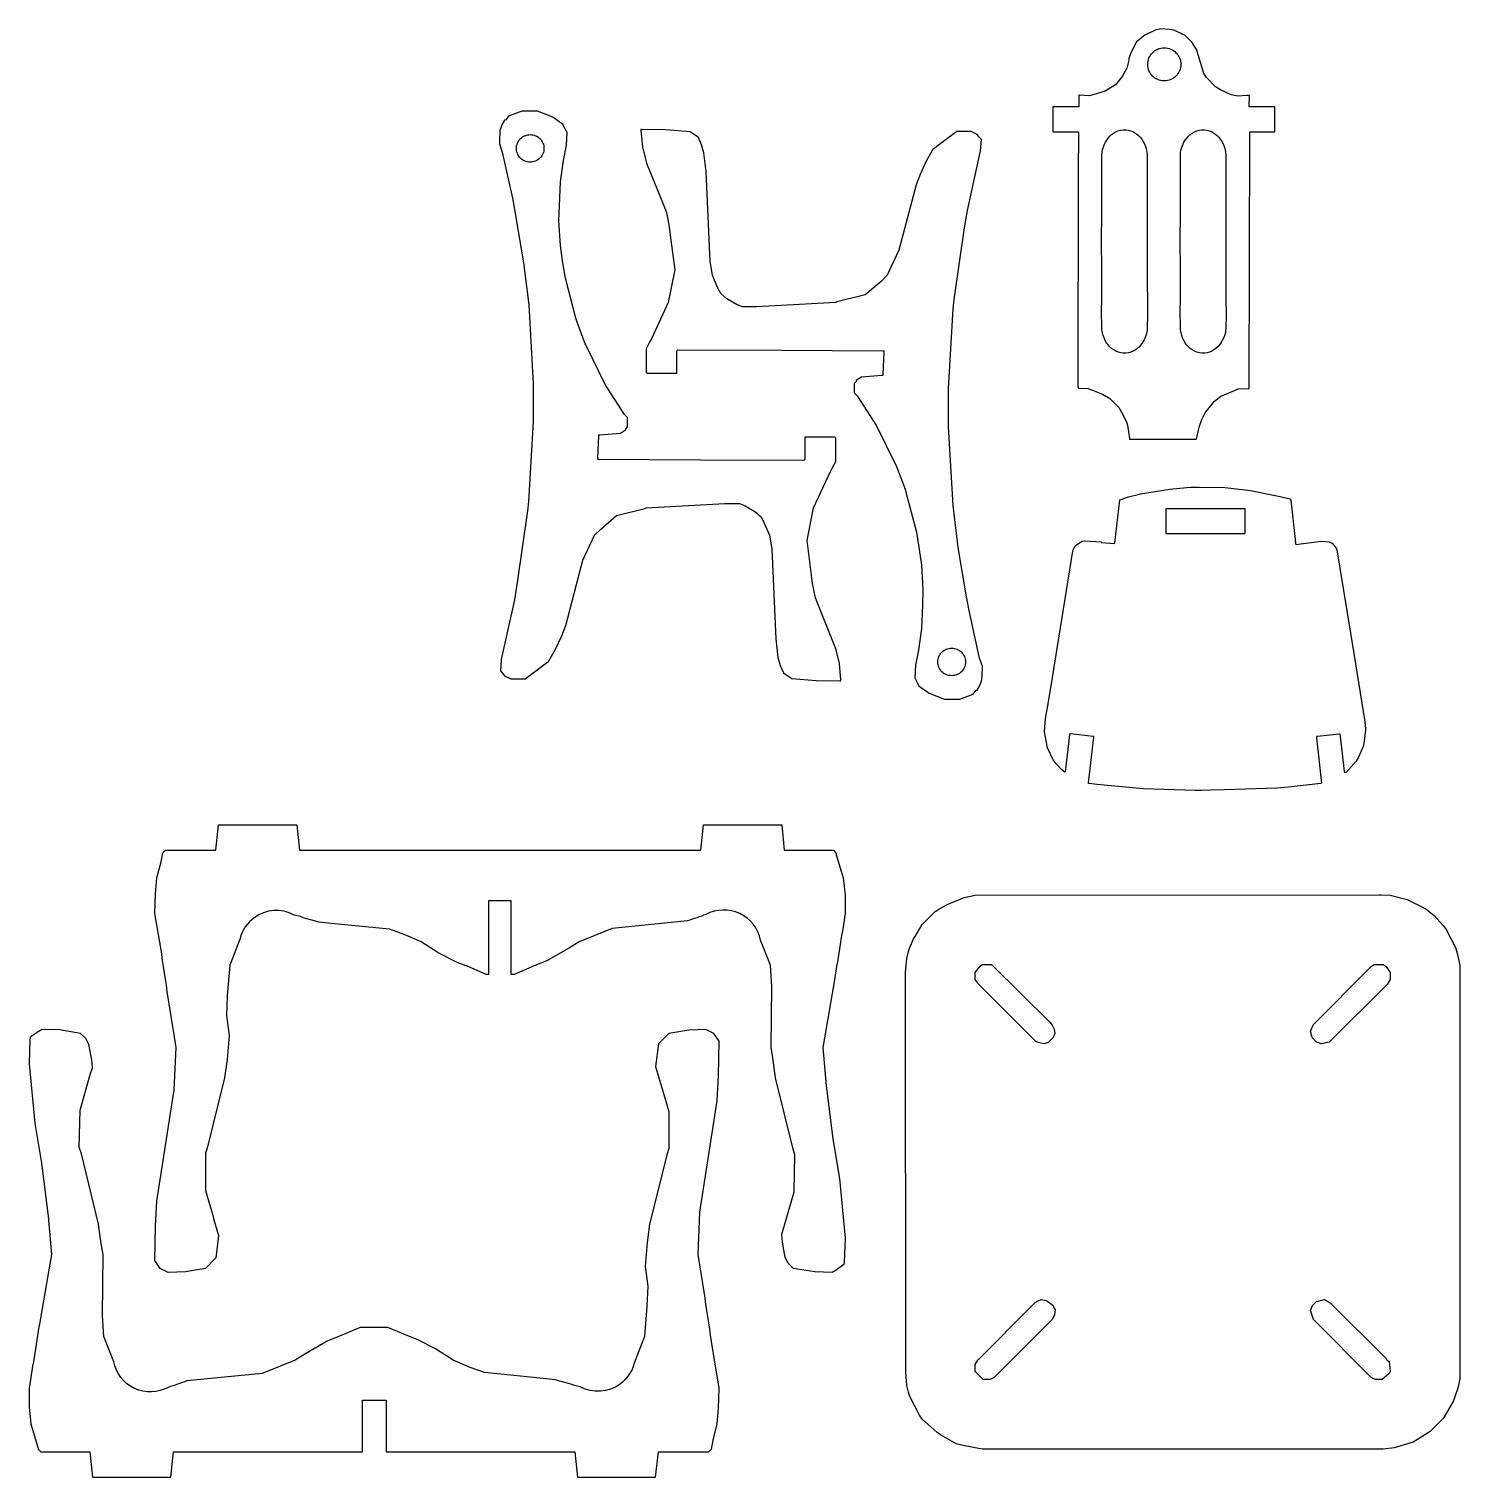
# Model space of a CAD drawing. Extents: x -224 to -43, y -3 to 181.
import ezdxf

# ---------------------------------------------------------------- set-up
doc = ezdxf.new("R2010")
doc.units = 0
doc.layers.add('Layer_1', color=1, linetype='CONTINUOUS')
doc.layers.add('Nível_Padrão', color=1, linetype='CONTINUOUS')

msp = doc.modelspace()

# ---------------------------------------------------------------- linework, layer by layer
at = {"layer": 'Layer_1'}
for points in [[(-82.18, 176.24), (-82.17, 176.45), (-82.14, 176.66), (-82.09, 176.86), (-82.02, 177.05), (-81.93, 177.24), (-81.82, 177.41), (-81.7, 177.57), (-81.57, 177.72), (-81.42, 177.86), (-81.26, 177.98), (-81.08, 178.08), (-80.9, 178.17), (-80.71, 178.24), (-80.5, 178.29), (-80.3, 178.33), (-80.08, 178.34), (-79.87, 178.33), (-79.66, 178.29), (-79.46, 178.24), (-79.26, 178.17), (-79.08, 178.08), (-78.91, 177.98), (-78.75, 177.86), (-78.6, 177.72), (-78.46, 177.57), (-78.34, 177.41), (-78.23, 177.24), (-78.15, 177.05), (-78.08, 176.86), (-78.02, 176.66), (-77.99, 176.45), (-77.98, 176.24), (-77.99, 176.02), (-78.02, 175.81), (-78.08, 175.61), (-78.15, 175.42), (-78.23, 175.24), (-78.34, 175.06), (-78.46, 174.9), (-78.6, 174.75), (-78.75, 174.62), (-78.91, 174.5), (-79.08, 174.39), (-79.26, 174.3), (-79.46, 174.23), (-79.66, 174.18), (-79.87, 174.15), (-80.08, 174.14), (-80.3, 174.15), (-80.5, 174.18), (-80.71, 174.23), (-80.9, 174.3), (-81.08, 174.39), (-81.26, 174.5), (-81.42, 174.62), (-81.57, 174.75), (-81.7, 174.9), (-81.82, 175.06), (-81.93, 175.24), (-82.02, 175.42), (-82.09, 175.61), (-82.14, 175.81), (-82.17, 176.02), (-82.18, 176.24)], [(-162.23, 165.58), (-162.22, 165.76), (-162.2, 165.93), (-162.15, 166.1), (-162.1, 166.26), (-162.02, 166.41), (-161.93, 166.56), (-161.83, 166.69), (-161.72, 166.82), (-161.6, 166.93), (-161.46, 167.03), (-161.32, 167.12), (-161.16, 167.19), (-161, 167.25), (-160.84, 167.29), (-160.66, 167.32), (-160.48, 167.33), (-160.3, 167.32), (-160.13, 167.29), (-159.96, 167.25), (-159.8, 167.19), (-159.65, 167.12), (-159.5, 167.03), (-159.37, 166.93), (-159.25, 166.82), (-159.13, 166.69), (-159.03, 166.56), (-158.94, 166.41), (-158.87, 166.26), (-158.81, 166.1), (-158.77, 165.93), (-158.74, 165.76), (-158.73, 165.58), (-158.74, 165.4), (-158.77, 165.23), (-158.81, 165.06), (-158.87, 164.9), (-158.94, 164.74), (-159.03, 164.6), (-159.13, 164.46), (-159.25, 164.34), (-159.37, 164.23), (-159.5, 164.13), (-159.65, 164.04), (-159.8, 163.97), (-159.96, 163.91), (-160.13, 163.86), (-160.3, 163.84), (-160.48, 163.83), (-160.66, 163.84), (-160.84, 163.86), (-161, 163.91), (-161.16, 163.97), (-161.32, 164.04), (-161.46, 164.13), (-161.6, 164.23), (-161.72, 164.34), (-161.83, 164.46), (-161.93, 164.6), (-162.02, 164.74), (-162.1, 164.9), (-162.15, 165.06), (-162.2, 165.23), (-162.22, 165.4), (-162.23, 165.58)], [(-88.01, 164.48), (-88, 164.8), (-87.96, 165.12), (-87.9, 165.44), (-87.8, 165.75), (-87.69, 166.05), (-87.54, 166.35), (-87.38, 166.62), (-87.19, 166.88), (-86.98, 167.12), (-86.75, 167.34), (-86.5, 167.53), (-86.22, 167.68), (-85.94, 167.81), (-85.63, 167.89), (-85.31, 167.94), (-84.97, 167.94), (-84.65, 167.9), (-84.36, 167.82), (-84.08, 167.71), (-83.81, 167.57), (-83.57, 167.4), (-83.34, 167.21), (-83.13, 166.99), (-82.94, 166.75), (-82.75, 166.46), (-82.59, 166.15), (-82.46, 165.84), (-82.36, 165.51), (-82.29, 165.18), (-82.25, 164.83), (-82.23, 164.48), (-82.23, 157.32), (-82.23, 153.74), (-82.24, 150.17), (-82.24, 148.3), (-82.22, 146.43), (-82.22, 144.57), (-82.25, 142.71), (-82.26, 142.51), (-82.3, 142.32), (-82.39, 141.95), (-82.5, 141.61), (-82.64, 141.28), (-82.82, 140.96), (-83.03, 140.67), (-83.24, 140.43), (-83.48, 140.21), (-83.74, 140.02), (-84.02, 139.86), (-84.32, 139.73), (-84.63, 139.65), (-84.94, 139.6), (-85.27, 139.6), (-85.59, 139.64), (-85.91, 139.72), (-86.2, 139.85), (-86.49, 140.01), (-86.75, 140.2), (-86.99, 140.41), (-87.2, 140.66), (-87.39, 140.92), (-87.57, 141.22), (-87.71, 141.53), (-87.83, 141.86), (-87.92, 142.19), (-87.98, 142.58), (-88.01, 142.97), (-88.02, 144.77), (-88.01, 146.6), (-88, 148.43), (-88, 150.23), (-88.02, 153.77), (-88, 157.37), (-87.99, 160.96), (-87.99, 162.73), (-88.01, 164.48)], [(-78.04, 164.48), (-78.03, 164.8), (-78, 165.12), (-77.93, 165.44), (-77.84, 165.75), (-77.72, 166.05), (-77.58, 166.35), (-77.41, 166.62), (-77.22, 166.88), (-77.01, 167.12), (-76.78, 167.34), (-76.53, 167.53), (-76.26, 167.68), (-75.97, 167.81), (-75.66, 167.89), (-75.34, 167.94), (-75.01, 167.94), (-74.69, 167.9), (-74.39, 167.82), (-74.11, 167.71), (-73.85, 167.57), (-73.6, 167.4), (-73.38, 167.21), (-73.17, 166.99), (-72.97, 166.75), (-72.78, 166.46), (-72.63, 166.15), (-72.5, 165.84), (-72.4, 165.51), (-72.32, 165.18), (-72.28, 164.83), (-72.27, 164.48), (-72.27, 157.32), (-72.26, 153.74), (-72.28, 150.17), (-72.27, 148.3), (-72.26, 146.43), (-72.25, 144.57), (-72.28, 142.71), (-72.3, 142.51), (-72.33, 142.32), (-72.42, 141.95), (-72.53, 141.61), (-72.68, 141.28), (-72.86, 140.96), (-73.07, 140.67), (-73.28, 140.43), (-73.52, 140.21), (-73.78, 140.02), (-74.06, 139.86), (-74.35, 139.73), (-74.66, 139.65), (-74.98, 139.6), (-75.3, 139.6), (-75.63, 139.64), (-75.94, 139.72), (-76.24, 139.85), (-76.52, 140.01), (-76.78, 140.2), (-77.02, 140.41), (-77.24, 140.66), (-77.43, 140.92), (-77.6, 141.22), (-77.75, 141.53), (-77.87, 141.86), (-77.95, 142.19), (-78.02, 142.58), (-78.04, 142.97), (-78.05, 144.77), (-78.04, 146.6), (-78.03, 148.43), (-78.04, 150.23), (-78.05, 153.77), (-78.04, 157.37), (-78.02, 160.96), (-78.02, 162.73), (-78.04, 164.48)], [(-79.9, 116.75), (-69.8, 116.75), (-69.8, 119.88), (-79.9, 119.88), (-79.9, 116.75)], [(-105.29, 100.44), (-105.3, 100.26), (-105.32, 100.09), (-105.37, 99.92), (-105.43, 99.76), (-105.5, 99.61), (-105.59, 99.46), (-105.69, 99.33), (-105.8, 99.2), (-105.93, 99.09), (-106.06, 98.99), (-106.2, 98.9), (-106.36, 98.83), (-106.52, 98.77), (-106.69, 98.73), (-106.86, 98.7), (-107.04, 98.69), (-107.22, 98.7), (-107.39, 98.73), (-107.56, 98.77), (-107.72, 98.83), (-107.87, 98.9), (-108.02, 98.99), (-108.15, 99.09), (-108.28, 99.2), (-108.39, 99.33), (-108.49, 99.46), (-108.58, 99.61), (-108.65, 99.76), (-108.71, 99.92), (-108.75, 100.09), (-108.78, 100.26), (-108.79, 100.44), (-108.78, 100.62), (-108.75, 100.79), (-108.71, 100.96), (-108.65, 101.12), (-108.58, 101.27), (-108.49, 101.42), (-108.39, 101.55), (-108.28, 101.68), (-108.15, 101.79), (-108.02, 101.89), (-107.87, 101.98), (-107.72, 102.05), (-107.56, 102.11), (-107.39, 102.15), (-107.22, 102.18), (-107.04, 102.19), (-106.86, 102.18), (-106.69, 102.15), (-106.52, 102.11), (-106.36, 102.05), (-106.2, 101.98), (-106.06, 101.89), (-105.93, 101.79), (-105.8, 101.68), (-105.69, 101.55), (-105.59, 101.42), (-105.5, 101.27), (-105.43, 101.12), (-105.37, 100.96), (-105.32, 100.79), (-105.3, 100.62), (-105.29, 100.44)], [(-94.31, 54.35), (-94.02, 53.85), (-93.94, 53.33), (-94.16, 52.82), (-94.81, 52.17), (-95.32, 52.02), (-96.06, 52.15), (-96.36, 52.29), (-103.7, 59.64), (-103.9, 59.93), (-104.06, 60.17), (-104.06, 61.05), (-103.44, 61.84), (-103.17, 62.06), (-102.03, 62.06), (-101.89, 61.96), (-94.57, 54.73), (-94.31, 54.35)], [(-53.83, 61.81), (-53.46, 62.06), (-52.32, 62.06), (-51.94, 61.81), (-51.43, 61.05), (-51.43, 60.17), (-51.81, 59.53), (-59.15, 52.2), (-60.17, 52.02), (-60.53, 52.11), (-60.79, 52.2), (-61.32, 52.82), (-61.55, 53.59), (-61.14, 54.44), (-54.09, 61.56), (-53.83, 61.81)], [(-96.46, 19.18), (-96.05, 19.38), (-95.7, 19.55), (-95.05, 19.45), (-94.95, 19.4), (-94.18, 18.8), (-94.08, 18.53), (-93.93, 18.29), (-94.01, 17.64), (-94.1, 17.43), (-94.31, 17.02), (-101.64, 9.69), (-102.15, 9.43), (-103.03, 9.43), (-103.17, 9.54), (-103.94, 10.31), (-104.05, 10.45), (-104.05, 11.33), (-103.7, 11.86), (-96.71, 18.92), (-96.46, 19.18)], [(-51.81, 11.84), (-51.56, 11.72), (-51.43, 10.45), (-51.56, 10.2), (-52.44, 9.44), (-53.33, 9.44), (-53.83, 9.69), (-61.17, 17.03), (-61.55, 18.17), (-61.3, 18.8), (-60.79, 19.31), (-59.78, 19.56), (-59.05, 19.15), (-51.94, 12.1), (-51.81, 11.84)]]:
    msp.add_lwpolyline(points, close=True, dxfattribs=at)
at = {"layer": 'Nível_Padrão'}
for points in [[(-90.93, 170.85), (-94.2, 170.85), (-94.2, 167.7), (-90.97, 167.7), (-90.97, 167.62), (-90.98, 162.27), (-91.04, 135.28), (-90.94, 135.17), (-89.78, 135.11), (-89.16, 134.92), (-87.89, 134.42), (-86.96, 133.87), (-85.82, 132.7), (-85.33, 131.84), (-84.83, 130.79), (-84.76, 130.49), (-84.5, 128.8), (-84.5, 128.69), (-84.4, 128.69), (-76, 128.7), (-75.74, 129.84), (-75.62, 130.36), (-75.32, 131.2), (-74.88, 132.03), (-73.73, 133.5), (-72.9, 134.14), (-70.68, 135.08), (-69.41, 135.13), (-69.3, 135.13), (-69.3, 135.23), (-69.23, 167.57), (-69.23, 167.68), (-69.23, 167.7), (-66.07, 167.7), (-66.07, 170.85), (-69.3, 170.85), (-69.3, 170.94), (-69.3, 171.04), (-69.28, 172.2), (-69.28, 172.3), (-69.39, 172.3), (-69.59, 172.27), (-70.75, 172.21), (-71.59, 172.37), (-72.93, 173), (-73.59, 173.38), (-74.74, 174.56), (-75.05, 175.09), (-75.8, 177.43), (-75.97, 178.04), (-76.55, 179), (-77.49, 179.96), (-77.79, 180.09), (-77.92, 180.15), (-78.85, 180.56), (-79.47, 180.66), (-80.52, 180.73), (-81.25, 180.59), (-82.54, 179.94), (-83.59, 179.09), (-84.31, 177.72), (-84.56, 177), (-84.56, 176.79), (-84.82, 175.75), (-85.4, 174.68), (-86.28, 173.66), (-87.11, 173.12), (-87.56, 172.85), (-89.55, 172.23), (-90.81, 172.35), (-90.91, 172.35), (-90.92, 172.24), (-90.93, 171.09), (-90.93, 170.85)], [(-145.79, 120), (-135.78, 120.52), (-133.96, 120.52), (-133.3, 120.3), (-131.99, 119.51), (-131.2, 118.84), (-130.81, 118.06), (-130.14, 116.5), (-129.85, 114.79), (-129.35, 103.37), (-129.07, 101.01), (-128.79, 99.97), (-128.37, 99.07), (-127.7, 98.58), (-127.31, 98.32), (-124.21, 98.1), (-121.22, 98.03), (-121.09, 98.03), (-121.09, 98.16), (-121.28, 100.24), (-121.66, 101.79), (-121.79, 102.31), (-124.11, 108.03), (-124.31, 108.57), (-124.67, 110.39), (-124.81, 111.43), (-125.38, 115.84), (-124.55, 119.99), (-122.36, 124.67), (-122.23, 124.93), (-121.74, 125.85), (-121.74, 128.84), (-121.87, 128.97), (-125.51, 128.97), (-125.64, 128.97), (-125.64, 128.84), (-125.64, 126.11), (-125.77, 125.98), (-138.9, 126.05), (-151.77, 126.11), (-151.9, 126.11), (-151.9, 126.24), (-151.77, 129.1), (-151.77, 129.23), (-151.64, 129.23), (-149.03, 129.47), (-148.39, 129.88), (-148.36, 129.99), (-148.13, 130.27), (-148.13, 131.44), (-148.26, 131.57), (-148.52, 131.83), (-150.96, 135.62), (-153.43, 140.68), (-153.49, 140.79), (-154.58, 143.67), (-154.68, 144.04), (-156.01, 149.13), (-156.37, 151.32), (-156.65, 153.28), (-156.84, 156.4), (-156.77, 158.35), (-156.65, 161.34), (-156.27, 164.06), (-155.88, 166.01), (-155.8, 167.58), (-156.32, 168.62), (-157.61, 169.56), (-159.57, 170.31), (-161.52, 170.31), (-163.21, 169.66), (-163.6, 169.14), (-163.73, 169.14), (-164.02, 168.64), (-164.32, 167.84), (-164.38, 166.41), (-164.38, 166.15), (-164.03, 165.1), (-162.74, 159.25), (-162.38, 157.32), (-161.31, 151.06), (-160.67, 145.74), (-160.09, 135.73), (-160.09, 130.92), (-160.68, 120.78), (-160.8, 119.62), (-162.12, 110.5), (-162.48, 108.31), (-164.17, 100.77), (-164.25, 99.33), (-164.02, 99.05), (-163.73, 98.68), (-162.95, 98.29), (-161.13, 98.29), (-158.25, 100.47), (-158.14, 100.5), (-157.26, 102.07), (-156.48, 103.76), (-155.98, 105.06), (-153.8, 113.36), (-152.58, 115.98), (-152.32, 116.5), (-151.54, 117.3), (-149.52, 119.03), (-145.93, 119.92), (-145.79, 120)], [(-121.73, 146.02), (-131.74, 145.5), (-133.56, 145.5), (-134.22, 145.72), (-135.53, 146.51), (-136.32, 147.17), (-136.71, 147.95), (-137.38, 149.52), (-137.67, 151.23), (-138.17, 162.65), (-138.45, 165.01), (-138.74, 166.05), (-139.15, 166.95), (-139.82, 167.44), (-140.21, 167.7), (-143.31, 167.92), (-146.3, 167.99), (-146.43, 167.99), (-146.43, 167.86), (-146.24, 165.78), (-145.87, 164.23), (-145.74, 163.71), (-143.42, 157.99), (-143.21, 157.44), (-142.85, 155.63), (-142.72, 154.59), (-142.14, 150.18), (-142.97, 146.03), (-145.16, 141.35), (-145.29, 141.09), (-145.78, 140.17), (-145.78, 137.18), (-145.65, 137.05), (-142.01, 137.05), (-141.88, 137.05), (-141.88, 137.18), (-141.88, 139.91), (-141.75, 140.04), (-128.62, 139.97), (-115.75, 139.91), (-115.62, 139.91), (-115.62, 139.78), (-115.75, 136.92), (-115.75, 136.79), (-115.88, 136.79), (-118.49, 136.55), (-119.13, 136.14), (-119.16, 136.03), (-119.39, 135.75), (-119.39, 134.58), (-119.26, 134.45), (-119, 134.19), (-116.56, 130.4), (-114.09, 125.33), (-114.04, 125.23), (-112.94, 122.35), (-112.85, 121.98), (-111.51, 116.89), (-111.15, 114.69), (-110.87, 112.73), (-110.68, 109.62), (-110.75, 107.66), (-110.87, 104.68), (-111.26, 101.95), (-111.64, 100.01), (-111.72, 98.44), (-111.2, 97.4), (-109.91, 96.46), (-107.95, 95.71), (-106, 95.71), (-104.31, 96.36), (-103.92, 96.88), (-103.79, 96.88), (-103.5, 97.38), (-103.2, 98.18), (-103.14, 99.61), (-103.14, 99.87), (-103.49, 100.92), (-104.78, 106.77), (-105.14, 108.7), (-106.21, 114.96), (-106.85, 120.28), (-107.43, 130.29), (-107.43, 135.1), (-106.84, 145.24), (-106.72, 146.4), (-105.4, 155.52), (-105.04, 157.71), (-103.36, 165.25), (-103.27, 166.69), (-103.5, 166.97), (-103.79, 167.34), (-104.57, 167.73), (-106.39, 167.73), (-109.27, 165.55), (-109.38, 165.52), (-110.27, 163.94), (-111.05, 162.25), (-111.55, 160.96), (-113.72, 152.66), (-114.95, 150.03), (-115.21, 149.51), (-115.98, 148.71), (-118.01, 146.99), (-121.59, 146.1), (-121.73, 146.02)], [(-54.64, 92.69), (-54.61, 92.53), (-54.56, 91.84), (-54.73, 90.39), (-54.85, 89.71), (-55.45, 88.37), (-55.76, 87.87), (-57.02, 86.43), (-57.1, 86.36), (-57.24, 86.53), (-57.74, 91.02), (-57.77, 91.19), (-57.76, 91.26), (-57.84, 91.27), (-60.71, 90.97), (-60.79, 90.98), (-60.79, 90.9), (-60.79, 90.83), (-60.13, 85.08), (-60.21, 85.01), (-64.32, 84.56), (-65.79, 84.45), (-72.44, 84.22), (-74.21, 84.19), (-75.44, 84.14), (-76.14, 84.15), (-82.73, 84.36), (-88.61, 84.9), (-89.6, 85.02), (-89.68, 85.03), (-89.67, 85.1), (-89.03, 90.9), (-89.02, 90.97), (-89.1, 90.98), (-92, 91.3), (-92.07, 91.31), (-92.08, 91.23), (-92.21, 90.09), (-92.63, 86.51), (-92.71, 86.44), (-93.08, 86.76), (-93.13, 86.8), (-93.79, 87.51), (-94.17, 88.04), (-94.89, 89.55), (-95.28, 91.58), (-95.14, 93.26), (-94.92, 94.39), (-94.44, 97.43), (-91.68, 114.51), (-91.62, 114.65), (-91.37, 115.17), (-91.2, 115.31), (-90.48, 115.74), (-90.17, 115.79), (-88.1, 115.67), (-88.03, 115.58), (-86.42, 115.45), (-86.34, 115.52), (-85.72, 121), (-84.62, 121.4), (-83.21, 121.73), (-83.11, 121.76), (-79.37, 122.36), (-78.99, 122.4), (-76.74, 122.6), (-75.66, 122.59), (-72.36, 122.57), (-69.16, 122.19), (-66.43, 121.64), (-65.39, 121.41), (-64.17, 121.11), (-64.04, 120.95), (-63.5, 115.98), (-63.42, 115.43), (-63.35, 115.35), (-62.5, 115.46), (-62.41, 115.47), (-60.16, 115.78), (-59.17, 115.69), (-59.09, 115.62), (-59.03, 115.59), (-58.8, 115.51), (-58.3, 114.86), (-58.2, 114.67), (-56.03, 101.51), (-54.63, 92.85), (-54.64, 92.69)], [(-112.91, 61.05), (-112.73, 62.82), (-112.49, 63.69), (-112.32, 64.23), (-111.87, 65.33), (-111.67, 65.62), (-110.76, 67.12), (-109.12, 68.77), (-108.59, 69.12), (-107.61, 69.68), (-105.46, 70.58), (-104.06, 70.85), (-52.82, 70.92), (-52.57, 70.92), (-51.44, 70.86), (-49.27, 70.32), (-46.9, 69.12), (-45.84, 68.29), (-44.7, 67.02), (-44.32, 66.5), (-43.17, 64.23), (-42.88, 63.32), (-42.58, 61.94), (-42.58, 9.57), (-42.78, 8.67), (-42.88, 8.18), (-43.44, 6.64), (-44.7, 4.48), (-46.36, 2.84), (-48.53, 1.49), (-50.93, 0.77), (-52.32, 0.58), (-103.17, 0.58), (-105.58, 1.04), (-106.45, 1.25), (-108.46, 2.39), (-108.88, 2.7), (-110.76, 4.38), (-111.11, 4.91), (-112.32, 7.28), (-112.49, 7.81), (-112.73, 8.68), (-112.85, 10.32), (-112.91, 60.8), (-112.91, 61.05)]]:
    msp.add_lwpolyline(points, close=True, dxfattribs=at)
for points in [[(-131.27, 65.14, 0.507229), (-138.19, 68.4, 0.009731), (-140.53, 67.58), (-150.08, 66.62), (-154.27, 64.95), (-155.49, 64.18), (-158.35, 62.52), (-159.69, 62), (-162.53, 60.79), (-162.89, 60.79), (-162.89, 70.03), (-162.89, 70.14), (-165.76, 70.14), (-165.76, 69.05), (-165.76, 60.79), (-166.06, 60.79), (-168.26, 61.75), (-169.74, 62.33), (-172.08, 63.52), (-174.32, 64.95), (-176.46, 65.88), (-178.31, 66.53), (-185.72, 67.27), (-187.24, 67.44), (-189.26, 67.98), (-189.59, 68.13), (-190.42, 68.34, 0.289571), (-195.47, 68, 0.174411), (-197.27, 65.34), (-198.58, 61.96), (-198.9, 58.11), (-198.99, 55.58), (-198.65, 53.06), (-198.92, 50.03), (-199.23, 47.69), (-201.45, 38.77), (-201.67, 38.11), (-201.67, 33.4, -0.001624), (-199.99, 27.69), (-200.33, 24.84), (-201.67, 23.49), (-204.18, 23.09), (-206.38, 22.99), (-207.39, 23.49), (-208.06, 24.5), (-207.97, 28.87), (-207.81, 32.06), (-205.62, 46.18), (-205.37, 51.55, -0.004657), (-207.32, 64.16), (-208.06, 68.52), (-207.97, 71.04), (-207.81, 73.05), (-207.28, 75.08), (-207.05, 76.24), (-206.71, 76.58), (-200.33, 76.58), (-199.99, 79.77), (-190.08, 79.77), (-189.75, 76.58), (-138.84, 76.58), (-138.51, 79.77), (-128.59, 79.77), (-128.26, 76.58), (-122.04, 76.58), (-121.71, 76.24, 0.082763), (-121.59, 75.72), (-120.78, 73.05), (-120.53, 70.87), (-120.53, 68.52, 0.002548), (-121.97, 59.6), (-123.39, 51.55), (-122.96, 46.67), (-122.11, 39.95), (-121.27, 34.91), (-120.53, 27.36), (-120.65, 24.32), (-120.7, 24), (-121.69, 23.29), (-122.21, 22.99), (-124.39, 23.07), (-126.59, 23.43), (-127.08, 23.49), (-127.75, 24.16), (-128.14, 24.89), (-128.5, 26.84), (-128.59, 27.86), (-128.31, 28.72), (-127.02, 33.22), (-126.91, 37.94), (-127.19, 38.8), (-129.36, 47.69), (-129.7, 50.21), (-129.94, 51.55), (-129.86, 59.28), (-130.02, 61.96), (-131.27, 65.14)], [(-178.81, 16.03), (-181.68, 16.03), (-182.03, 16.03), (-184.87, 14.82), (-186.22, 14.3), (-189.07, 12.64), (-190.29, 11.87), (-194.48, 10.2), (-204.03, 9.25, -0.009731), (-206.38, 8.42, -0.507229), (-213.29, 11.68), (-214.55, 14.86), (-214.7, 17.54), (-214.63, 25.27), (-214.87, 26.61), (-215.2, 29.13), (-217.37, 38.03), (-217.65, 38.88), (-217.54, 43.6), (-216.26, 48.11), (-215.97, 48.96), (-216.07, 49.98), (-216.43, 51.93), (-216.81, 52.66), (-217.48, 53.33), (-217.97, 53.39), (-220.18, 53.76), (-222.35, 53.83), (-222.87, 53.53), (-223.87, 52.83), (-223.92, 52.51), (-224.03, 49.47), (-223.29, 41.92), (-222.45, 36.88), (-221.61, 30.15), (-221.18, 25.27), (-222.59, 17.22, -0.002548), (-224.03, 8.31), (-224.03, 5.95), (-223.79, 3.78), (-222.98, 1.1, -0.082763), (-222.86, 0.58), (-222.52, 0.24), (-216.31, 0.24), (-215.97, -2.95), (-206.06, -2.95), (-205.72, 0.24), (-181.76, 0.24), (-181.76, 6.79), (-181.68, 6.79), (-178.81, 6.79), (-178.76, 6.79), (-178.76, 0.24), (-154.82, 0.24), (-154.48, -2.95), (-144.57, -2.95), (-144.23, 0.24), (-137.85, 0.24), (-137.51, 0.58), (-137.29, 1.74), (-136.75, 3.78), (-136.6, 5.78), (-136.51, 8.31), (-137.25, 12.66, 0.004657), (-139.19, 25.27), (-138.95, 30.65), (-136.75, 44.77), (-136.59, 47.95), (-136.51, 52.32), (-137.18, 53.33), (-138.19, 53.83), (-140.38, 53.73), (-142.89, 53.33), (-144.23, 51.99), (-144.57, 49.13, 0.001624), (-142.89, 43.42), (-142.89, 38.71), (-143.12, 38.06), (-145.34, 29.13), (-145.65, 26.8), (-145.91, 23.76), (-145.58, 21.24), (-145.67, 18.72), (-145.99, 14.87), (-147.3, 11.48, -0.174411), (-149.09, 8.82, -0.289571), (-154.14, 8.49), (-154.97, 8.69), (-155.31, 8.84), (-157.33, 9.38), (-158.84, 9.56), (-166.26, 10.29), (-168.11, 10.94), (-170.25, 11.87), (-172.48, 13.31), (-174.83, 14.49), (-176.31, 15.08), (-178.51, 16.03), (-178.81, 16.03)]]:
    msp.add_lwpolyline(points, format="xyb", close=True, dxfattribs=at)

doc.saveas('drawing.dxf')
